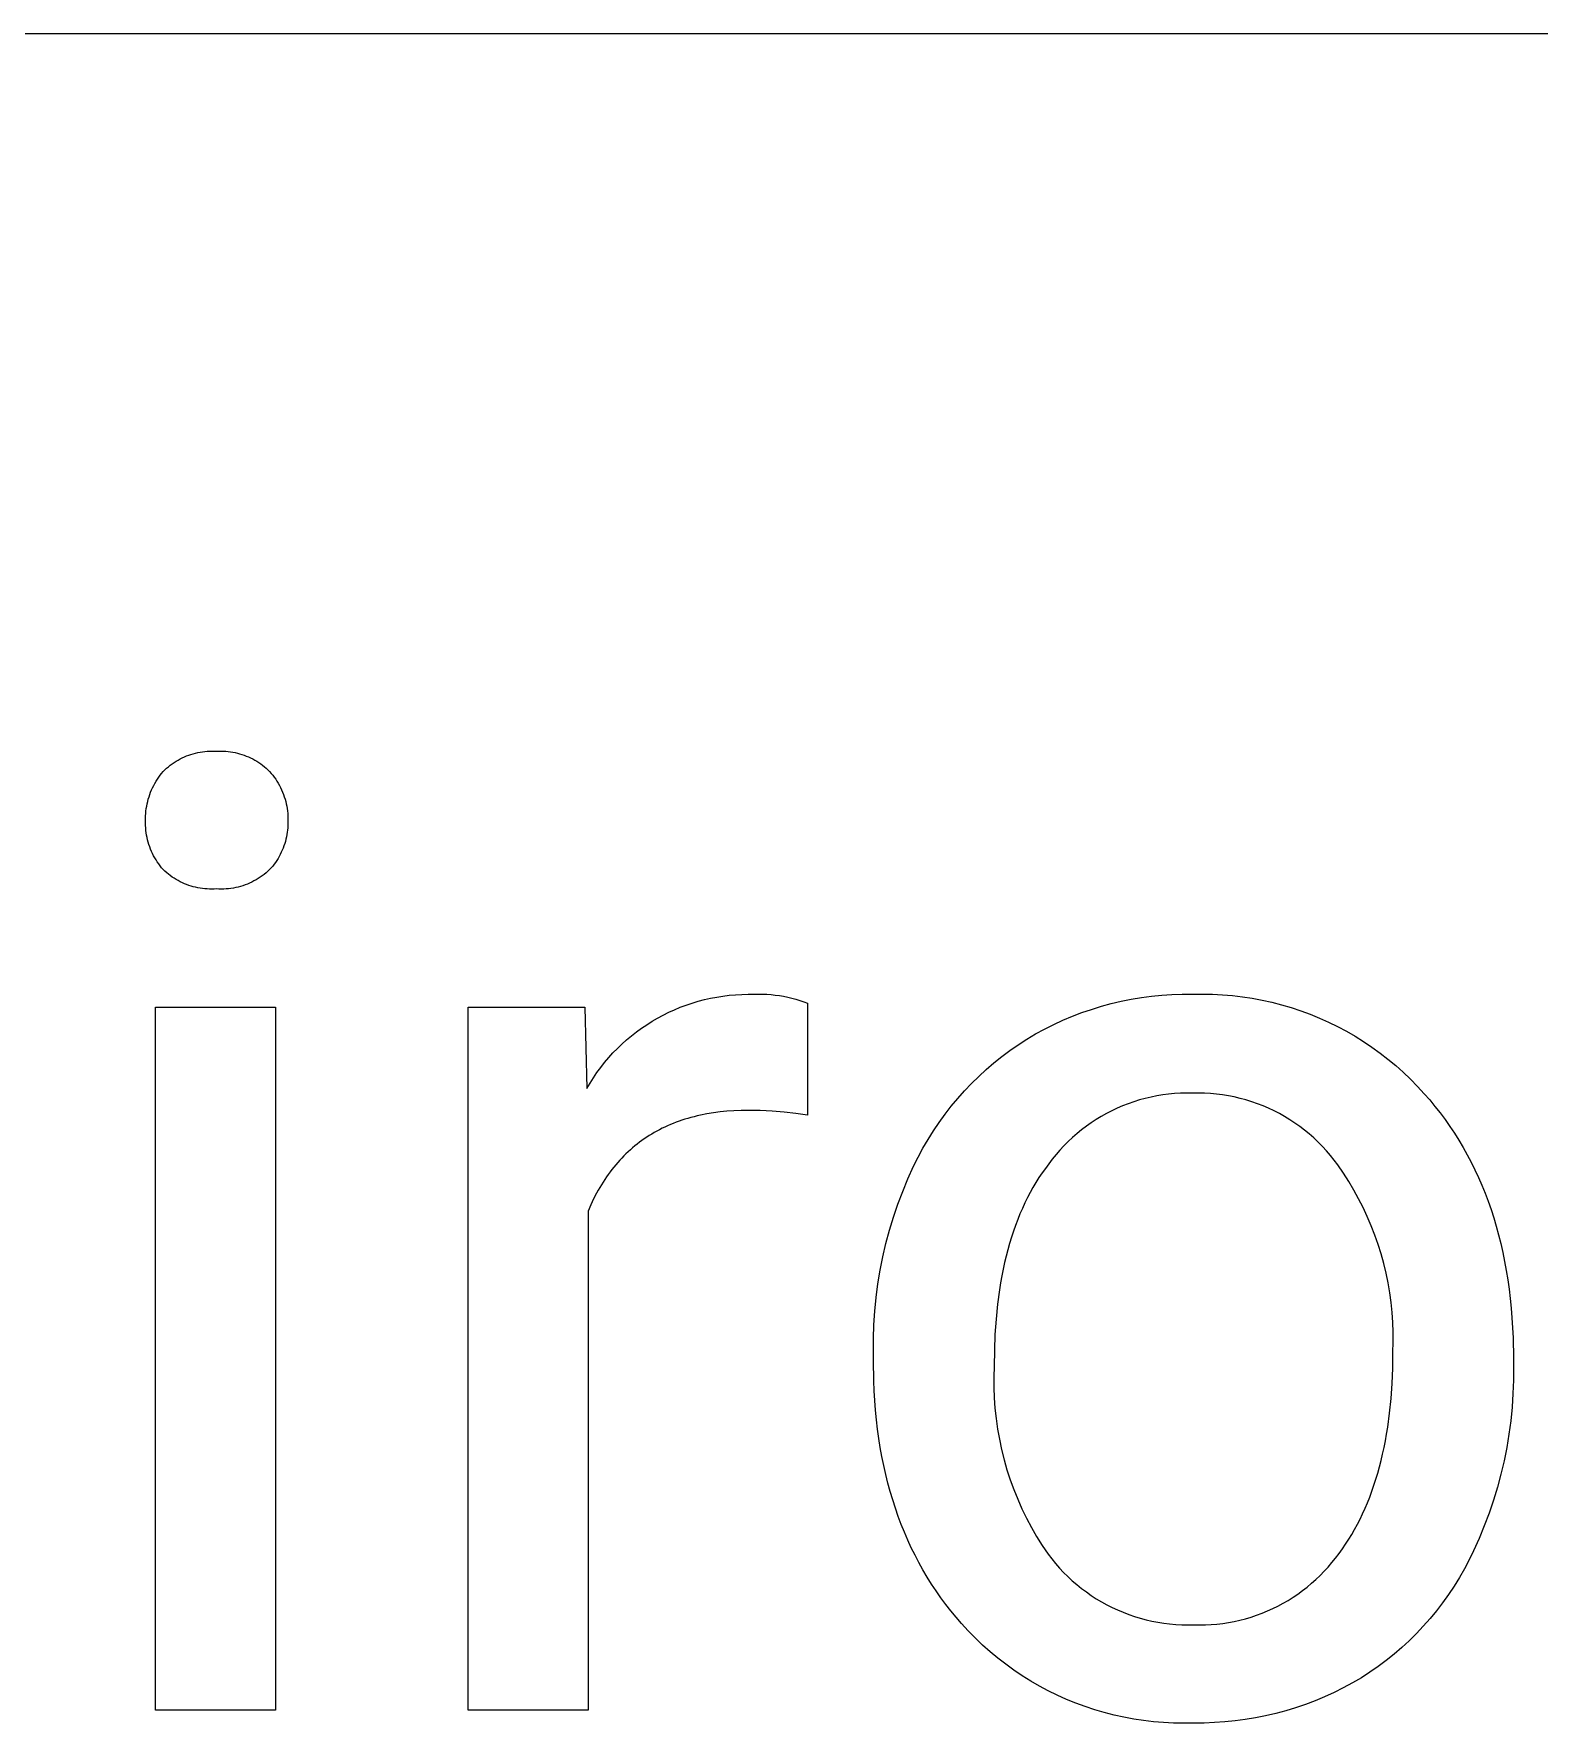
# Model space of a CAD drawing. Header units: millimetres. Extents: x 430 to 4403, y -1522 to 1254.
# Drawn here: x 3376.9 to 3436.8, y -1145.3 to -1078.1 of the extents above; entities that cross this region are included whole.
import ezdxf

# ---------------------------------------------------------------- set-up
doc = ezdxf.new("R2010")
doc.units = ezdxf.units.MM
doc.header["$MEASUREMENT"] = 0
doc.layers.add('Domyślny', color=7, linetype='Continuous', true_color=0x000000)

msp = doc.modelspace()

# ---------------------------------------------------------------- linework, layer by layer
at = {"layer": 'Domyślny', "color": 18, "lineweight": 15, "true_color": 0x000000}
for p, q in [((4399.218, -1078.095), (2901.531, -1078.095)), ((3382.957, -1106.822), (3383.044, -1106.789)), ((3383.044, -1106.789), (3383.133, -1106.759)), ((3383.133, -1106.759), (3383.222, -1106.731)), ((3383.222, -1106.731), (3383.313, -1106.707)), ((3383.313, -1106.707), (3383.404, -1106.686)), ((3383.404, -1106.686), (3383.495, -1106.668)), ((3383.495, -1106.668), (3383.588, -1106.654)), ((3383.588, -1106.654), (3383.68, -1106.642)), ((3383.68, -1106.642), (3383.773, -1106.634)), ((3383.773, -1106.634), (3383.867, -1106.629)), ((3383.867, -1106.629), (3383.96, -1106.627)), ((3383.96, -1106.627), (3384.054, -1106.628)), ((3384.054, -1106.628), (3384.147, -1106.632)), ((3384.147, -1106.632), (3384.24, -1106.628)), ((3384.24, -1106.628), (3384.334, -1106.627)), ((3384.334, -1106.627), (3384.427, -1106.629)), ((3384.427, -1106.629), (3384.52, -1106.635)), ((3384.52, -1106.635), (3384.613, -1106.643)), ((3384.613, -1106.643), (3384.706, -1106.655)), ((3384.706, -1106.655), (3384.798, -1106.67)), ((3384.798, -1106.67), (3384.89, -1106.688)), ((3384.89, -1106.688), (3384.981, -1106.709)), ((3384.981, -1106.709), (3385.071, -1106.733)), ((3385.071, -1106.733), (3385.161, -1106.76)), ((3385.161, -1106.76), (3385.249, -1106.791)), ((3385.249, -1106.791), (3385.336, -1106.824)), ((3381.968, -1107.514), (3382.03, -1107.439)), ((3382.03, -1107.439), (3382.097, -1107.374)), ((3382.097, -1107.374), (3382.166, -1107.311)), ((3382.166, -1107.311), (3382.237, -1107.25)), ((3382.237, -1107.25), (3382.31, -1107.192)), ((3382.31, -1107.192), (3382.385, -1107.136)), ((3382.385, -1107.136), (3382.462, -1107.083)), ((3382.462, -1107.083), (3382.54, -1107.032)), ((3382.54, -1107.032), (3382.621, -1106.985)), ((3382.621, -1106.985), (3382.703, -1106.94)), ((3382.703, -1106.94), (3382.786, -1106.898)), ((3382.786, -1106.898), (3382.871, -1106.858)), ((3382.871, -1106.858), (3382.957, -1106.822)), ((3385.336, -1106.824), (3385.422, -1106.86)), ((3385.422, -1106.86), (3385.507, -1106.899)), ((3385.507, -1106.899), (3385.591, -1106.941)), ((3385.591, -1106.941), (3385.673, -1106.986)), ((3385.673, -1106.986), (3385.753, -1107.034)), ((3385.753, -1107.034), (3385.832, -1107.084)), ((3385.832, -1107.084), (3385.909, -1107.137)), ((3385.909, -1107.137), (3385.984, -1107.193)), ((3385.984, -1107.193), (3386.057, -1107.251)), ((3386.057, -1107.251), (3386.128, -1107.311)), ((3386.128, -1107.311), (3386.197, -1107.374)), ((3386.197, -1107.374), (3386.264, -1107.439)), ((3386.264, -1107.439), (3386.328, -1107.513)), ((3381.568, -1108.173), (3381.609, -1108.085)), ((3381.609, -1108.085), (3381.652, -1107.999)), ((3381.652, -1107.999), (3381.698, -1107.914)), ((3381.698, -1107.914), (3381.746, -1107.83)), ((3381.746, -1107.83), (3381.798, -1107.748)), ((3381.798, -1107.748), (3381.852, -1107.668)), ((3381.852, -1107.668), (3381.909, -1107.59)), ((3381.909, -1107.59), (3381.968, -1107.514)), ((3386.328, -1107.513), (3386.389, -1107.588)), ((3386.389, -1107.588), (3386.447, -1107.666)), ((3386.447, -1107.666), (3386.503, -1107.746)), ((3386.503, -1107.746), (3386.556, -1107.827)), ((3386.556, -1107.827), (3386.607, -1107.91)), ((3386.607, -1107.91), (3386.654, -1107.995)), ((3386.654, -1107.995), (3386.698, -1108.082)), ((3386.698, -1108.082), (3386.74, -1108.169)), ((3381.358, -1108.915), (3381.373, -1108.82)), ((3381.373, -1108.82), (3381.392, -1108.725)), ((3381.392, -1108.725), (3381.413, -1108.631)), ((3381.413, -1108.631), (3381.438, -1108.537)), ((3381.438, -1108.537), (3381.466, -1108.445)), ((3381.466, -1108.445), (3381.497, -1108.353)), ((3381.497, -1108.353), (3381.531, -1108.263)), ((3381.531, -1108.263), (3381.568, -1108.173)), ((3386.74, -1108.169), (3386.778, -1108.259)), ((3386.778, -1108.259), (3386.814, -1108.349)), ((3386.814, -1108.349), (3386.846, -1108.441)), ((3386.846, -1108.441), (3386.875, -1108.534)), ((3386.875, -1108.534), (3386.901, -1108.627)), ((3386.901, -1108.627), (3386.924, -1108.722)), ((3386.924, -1108.722), (3386.944, -1108.817)), ((3386.944, -1108.817), (3386.96, -1108.913)), ((3381.328, -1109.301), (3381.331, -1109.204)), ((3381.329, -1109.398), (3381.328, -1109.301)), ((3381.328, -1109.494), (3381.329, -1109.398)), ((3381.33, -1109.59), (3381.328, -1109.494)), ((3381.331, -1109.204), (3381.336, -1109.108)), ((3381.336, -1109.108), (3381.345, -1109.011)), ((3381.345, -1109.011), (3381.358, -1108.915)), ((3386.96, -1108.913), (3386.973, -1109.009)), ((3386.973, -1109.009), (3386.982, -1109.106)), ((3386.982, -1109.106), (3386.989, -1109.203)), ((3386.989, -1109.203), (3386.992, -1109.3)), ((3386.992, -1109.49), (3386.99, -1109.583)), ((3386.992, -1109.3), (3386.992, -1109.398)), ((3386.992, -1109.398), (3386.992, -1109.49)), ((3381.335, -1109.686), (3381.33, -1109.59)), ((3381.343, -1109.782), (3381.335, -1109.686)), ((3381.355, -1109.877), (3381.343, -1109.782)), ((3381.37, -1109.972), (3381.355, -1109.877)), ((3381.389, -1110.067), (3381.37, -1109.972)), ((3381.41, -1110.161), (3381.389, -1110.067)), ((3381.435, -1110.254), (3381.41, -1110.161)), ((3386.913, -1110.131), (3386.889, -1110.221)), ((3386.933, -1110.041), (3386.913, -1110.131)), ((3386.951, -1109.95), (3386.933, -1110.041)), ((3386.965, -1109.859), (3386.951, -1109.95)), ((3386.977, -1109.767), (3386.965, -1109.859)), ((3386.985, -1109.675), (3386.977, -1109.767)), ((3386.99, -1109.583), (3386.985, -1109.675)), ((3381.463, -1110.346), (3381.435, -1110.254)), ((3381.494, -1110.437), (3381.463, -1110.346)), ((3381.528, -1110.527), (3381.494, -1110.437)), ((3381.565, -1110.615), (3381.528, -1110.527)), ((3381.606, -1110.703), (3381.565, -1110.615)), ((3381.649, -1110.789), (3381.606, -1110.703)), ((3381.695, -1110.873), (3381.649, -1110.789)), ((3386.642, -1110.818), (3386.596, -1110.898)), ((3386.686, -1110.737), (3386.642, -1110.818)), ((3386.727, -1110.654), (3386.686, -1110.737)), ((3386.765, -1110.57), (3386.727, -1110.654)), ((3386.801, -1110.484), (3386.765, -1110.57)), ((3386.833, -1110.397), (3386.801, -1110.484)), ((3386.862, -1110.31), (3386.833, -1110.397)), ((3386.889, -1110.221), (3386.862, -1110.31)), ((3381.744, -1110.956), (3381.695, -1110.873)), ((3381.796, -1111.037), (3381.744, -1110.956)), ((3381.851, -1111.116), (3381.796, -1111.037)), ((3381.908, -1111.194), (3381.851, -1111.116)), ((3381.968, -1111.269), (3381.908, -1111.194)), ((3382.03, -1111.342), (3381.968, -1111.269)), ((3382.098, -1111.406), (3382.03, -1111.342)), ((3382.168, -1111.467), (3382.098, -1111.406)), ((3382.24, -1111.526), (3382.168, -1111.467)), ((3386.12, -1111.471), (3386.045, -1111.532)), ((3386.193, -1111.408), (3386.12, -1111.471)), ((3386.264, -1111.342), (3386.193, -1111.408)), ((3386.325, -1111.273), (3386.264, -1111.342)), ((3386.384, -1111.202), (3386.325, -1111.273)), ((3386.441, -1111.129), (3386.384, -1111.202)), ((3386.495, -1111.054), (3386.441, -1111.129)), ((3386.547, -1110.977), (3386.495, -1111.054)), ((3386.596, -1110.898), (3386.547, -1110.977)), ((3382.313, -1111.582), (3382.24, -1111.526)), ((3382.389, -1111.636), (3382.313, -1111.582)), ((3382.466, -1111.687), (3382.389, -1111.636)), ((3382.546, -1111.735), (3382.466, -1111.687)), ((3382.626, -1111.781), (3382.546, -1111.735)), ((3382.708, -1111.824), (3382.626, -1111.781)), ((3382.792, -1111.864), (3382.708, -1111.824)), ((3382.877, -1111.902), (3382.792, -1111.864)), ((3382.963, -1111.936), (3382.877, -1111.902)), ((3383.05, -1111.968), (3382.963, -1111.936)), ((3383.138, -1111.997), (3383.05, -1111.968)), ((3383.228, -1112.022), (3383.138, -1111.997)), ((3383.318, -1112.045), (3383.228, -1112.022)), ((3383.408, -1112.065), (3383.318, -1112.045)), ((3383.5, -1112.081), (3383.408, -1112.065)), ((3383.591, -1112.095), (3383.5, -1112.081)), ((3383.684, -1112.105), (3383.591, -1112.095)), ((3383.776, -1112.112), (3383.684, -1112.105)), ((3383.869, -1112.116), (3383.776, -1112.112)), ((3383.962, -1112.117), (3383.869, -1112.116)), ((3384.054, -1112.115), (3383.962, -1112.117)), ((3384.147, -1112.11), (3384.054, -1112.115)), ((3384.243, -1112.115), (3384.147, -1112.11)), ((3384.34, -1112.117), (3384.243, -1112.115)), ((3384.437, -1112.115), (3384.34, -1112.117)), ((3384.533, -1112.11), (3384.437, -1112.115)), ((3384.629, -1112.102), (3384.533, -1112.11)), ((3384.725, -1112.09), (3384.629, -1112.102)), ((3384.821, -1112.075), (3384.725, -1112.09)), ((3384.916, -1112.057), (3384.821, -1112.075)), ((3385.01, -1112.035), (3384.916, -1112.057)), ((3385.103, -1112.01), (3385.01, -1112.035)), ((3385.196, -1111.982), (3385.103, -1112.01)), ((3385.287, -1111.951), (3385.196, -1111.982)), ((3385.377, -1111.916), (3385.287, -1111.951)), ((3385.466, -1111.879), (3385.377, -1111.916)), ((3385.554, -1111.838), (3385.466, -1111.879)), ((3385.64, -1111.794), (3385.554, -1111.838)), ((3385.724, -1111.748), (3385.64, -1111.794)), ((3385.807, -1111.698), (3385.724, -1111.748)), ((3385.888, -1111.645), (3385.807, -1111.698)), ((3385.968, -1111.59), (3385.888, -1111.645)), ((3386.045, -1111.532), (3385.968, -1111.59)), ((3381.726, -1144.775), (3381.726, -1116.82)), ((3381.726, -1116.82), (3386.502, -1116.82)), ((3386.502, -1116.82), (3386.502, -1144.775)), ((3394.154, -1144.774), (3394.154, -1116.818)), ((3394.154, -1116.818), (3398.798, -1116.818)), ((3398.798, -1116.818), (3398.878, -1120.047)), ((3402.367, -1116.915), (3402.598, -1116.819)), ((3402.598, -1116.819), (3402.833, -1116.73)), ((3402.833, -1116.73), (3403.071, -1116.65)), ((3403.071, -1116.65), (3403.312, -1116.578)), ((3403.312, -1116.578), (3403.554, -1116.514)), ((3403.554, -1116.514), (3403.799, -1116.458)), ((3403.799, -1116.458), (3404.046, -1116.41)), ((3404.046, -1116.41), (3404.294, -1116.371)), ((3404.294, -1116.371), (3404.543, -1116.341)), ((3404.543, -1116.341), (3404.793, -1116.318)), ((3404.793, -1116.318), (3405.044, -1116.305)), ((3405.044, -1116.305), (3405.295, -1116.299)), ((3405.295, -1116.299), (3405.546, -1116.302)), ((3405.546, -1116.302), (3405.712, -1116.297)), ((3405.712, -1116.297), (3405.878, -1116.297)), ((3405.878, -1116.297), (3406.045, -1116.302)), ((3406.045, -1116.302), (3406.211, -1116.313)), ((3406.211, -1116.313), (3406.376, -1116.33)), ((3406.376, -1116.33), (3406.541, -1116.352)), ((3406.541, -1116.352), (3406.705, -1116.38)), ((3406.705, -1116.38), (3406.869, -1116.413)), ((3406.869, -1116.413), (3407.03, -1116.451)), ((3407.03, -1116.451), (3407.191, -1116.496)), ((3407.191, -1116.496), (3407.35, -1116.545)), ((3407.35, -1116.545), (3407.507, -1116.6)), ((3407.507, -1116.6), (3407.662, -1116.66)), ((3407.662, -1116.66), (3407.662, -1121.105)), ((3418.958, -1116.9), (3419.347, -1116.78)), ((3419.347, -1116.78), (3419.74, -1116.674)), ((3419.74, -1116.674), (3420.136, -1116.58)), ((3420.136, -1116.58), (3420.535, -1116.5)), ((3420.535, -1116.5), (3420.936, -1116.433)), ((3420.936, -1116.433), (3421.34, -1116.38)), ((3421.34, -1116.38), (3421.745, -1116.34)), ((3421.745, -1116.34), (3422.151, -1116.313)), ((3422.151, -1116.313), (3422.558, -1116.3)), ((3422.558, -1116.3), (3422.964, -1116.301)), ((3422.964, -1116.301), (3423.363, -1116.293)), ((3423.363, -1116.293), (3423.762, -1116.299)), ((3423.762, -1116.299), (3424.16, -1116.319)), ((3424.16, -1116.319), (3424.557, -1116.352)), ((3424.557, -1116.352), (3424.953, -1116.398)), ((3424.953, -1116.398), (3425.348, -1116.458)), ((3425.348, -1116.458), (3425.74, -1116.531)), ((3425.74, -1116.531), (3426.129, -1116.617)), ((3426.129, -1116.617), (3426.515, -1116.717)), ((3426.515, -1116.717), (3426.897, -1116.83)), ((3426.897, -1116.83), (3427.276, -1116.955)), ((3401.055, -1117.651), (3401.263, -1117.51)), ((3401.263, -1117.51), (3401.476, -1117.376)), ((3401.476, -1117.376), (3401.692, -1117.25)), ((3401.692, -1117.25), (3401.913, -1117.13)), ((3401.913, -1117.13), (3402.138, -1117.019)), ((3402.138, -1117.019), (3402.367, -1116.915)), ((3417.084, -1117.687), (3417.448, -1117.505)), ((3417.448, -1117.505), (3417.818, -1117.335)), ((3417.818, -1117.335), (3418.193, -1117.177)), ((3418.193, -1117.177), (3418.573, -1117.032)), ((3418.573, -1117.032), (3418.958, -1116.9)), ((3427.276, -1116.955), (3427.65, -1117.094)), ((3427.65, -1117.094), (3428.019, -1117.245)), ((3428.019, -1117.245), (3428.383, -1117.408)), ((3428.383, -1117.408), (3428.741, -1117.584)), ((3400.276, -1118.283), (3400.462, -1118.115)), ((3400.462, -1118.115), (3400.655, -1117.954)), ((3400.655, -1117.954), (3400.853, -1117.799)), ((3400.853, -1117.799), (3401.055, -1117.651)), ((3416.037, -1118.307), (3416.376, -1118.087)), ((3416.376, -1118.087), (3416.727, -1117.881)), ((3416.727, -1117.881), (3417.084, -1117.687)), ((3428.741, -1117.584), (3429.092, -1117.771)), ((3429.092, -1117.771), (3429.438, -1117.971)), ((3429.438, -1117.971), (3429.776, -1118.182)), ((3429.776, -1118.182), (3430.107, -1118.404)), ((3399.588, -1119.014), (3399.751, -1118.822)), ((3399.751, -1118.822), (3399.92, -1118.636)), ((3399.92, -1118.636), (3400.095, -1118.457)), ((3400.095, -1118.457), (3400.276, -1118.283)), ((3415.069, -1119.032), (3415.384, -1118.779)), ((3415.384, -1118.779), (3415.707, -1118.538)), ((3415.707, -1118.538), (3416.037, -1118.307)), ((3430.107, -1118.404), (3430.43, -1118.638)), ((3430.43, -1118.638), (3430.745, -1118.882)), ((3430.745, -1118.882), (3431.051, -1119.137)), ((3399.141, -1119.619), (3399.283, -1119.412)), ((3399.283, -1119.412), (3399.432, -1119.21)), ((3399.432, -1119.21), (3399.588, -1119.014)), ((3414.178, -1119.85), (3414.466, -1119.568)), ((3414.466, -1119.568), (3414.763, -1119.295)), ((3414.763, -1119.295), (3415.069, -1119.032)), ((3431.051, -1119.137), (3431.349, -1119.403)), ((3431.349, -1119.403), (3431.638, -1119.678)), ((3398.878, -1120.047), (3399.006, -1119.831)), ((3399.006, -1119.831), (3399.141, -1119.619)), ((3413.632, -1120.444), (3413.9, -1120.142)), ((3413.9, -1120.142), (3414.178, -1119.85)), ((3422.255, -1120.249), (3422.019, -1120.272)), ((3422.491, -1120.235), (3422.255, -1120.249)), ((3422.728, -1120.228), (3422.491, -1120.235)), ((3422.964, -1120.23), (3422.728, -1120.228)), ((3423.204, -1120.228), (3422.964, -1120.23)), ((3423.444, -1120.233), (3423.204, -1120.228)), ((3423.683, -1120.247), (3423.444, -1120.233)), ((3423.922, -1120.269), (3423.683, -1120.247)), ((3431.638, -1119.678), (3431.917, -1119.963)), ((3431.917, -1119.963), (3432.186, -1120.257)), ((3405.307, -1120.92), (3405.016, -1120.924)), ((3405.78, -1120.926), (3405.307, -1120.92)), ((3413.127, -1121.073), (3413.374, -1120.754)), ((3413.374, -1120.754), (3413.632, -1120.444)), ((3419.973, -1120.834), (3419.759, -1120.935)), ((3420.191, -1120.74), (3419.973, -1120.834)), ((3420.411, -1120.654), (3420.191, -1120.74)), ((3420.635, -1120.576), (3420.411, -1120.654)), ((3420.861, -1120.506), (3420.635, -1120.576)), ((3421.089, -1120.443), (3420.861, -1120.506)), ((3421.319, -1120.388), (3421.089, -1120.443)), ((3421.551, -1120.341), (3421.319, -1120.388)), ((3421.785, -1120.302), (3421.551, -1120.341)), ((3422.019, -1120.272), (3421.785, -1120.302)), ((3424.16, -1120.3), (3423.922, -1120.269)), ((3424.396, -1120.339), (3424.16, -1120.3)), ((3424.631, -1120.386), (3424.396, -1120.339)), ((3424.865, -1120.441), (3424.631, -1120.386)), ((3425.096, -1120.504), (3424.865, -1120.441)), ((3425.325, -1120.576), (3425.096, -1120.504)), ((3425.551, -1120.655), (3425.325, -1120.576)), ((3425.774, -1120.742), (3425.551, -1120.655)), ((3425.994, -1120.837), (3425.774, -1120.742)), ((3426.211, -1120.939), (3425.994, -1120.837)), ((3432.186, -1120.257), (3432.403, -1120.506)), ((3432.403, -1120.506), (3432.614, -1120.761)), ((3432.614, -1120.761), (3432.818, -1121.02)), ((3401.985, -1121.581), (3401.877, -1121.633)), ((3402.094, -1121.531), (3401.985, -1121.581)), ((3402.205, -1121.483), (3402.094, -1121.531)), ((3402.317, -1121.437), (3402.205, -1121.483)), ((3402.431, -1121.393), (3402.317, -1121.437)), ((3402.546, -1121.351), (3402.431, -1121.393)), ((3402.663, -1121.311), (3402.546, -1121.351)), ((3402.781, -1121.273), (3402.663, -1121.311)), ((3402.901, -1121.237), (3402.781, -1121.273)), ((3403.022, -1121.203), (3402.901, -1121.237)), ((3403.144, -1121.17), (3403.022, -1121.203)), ((3403.269, -1121.14), (3403.144, -1121.17)), ((3403.394, -1121.112), (3403.269, -1121.14)), ((3403.65, -1121.061), (3403.394, -1121.112)), ((3403.911, -1121.018), (3403.65, -1121.061)), ((3404.179, -1120.982), (3403.911, -1121.018)), ((3404.452, -1120.955), (3404.179, -1120.982)), ((3404.731, -1120.935), (3404.452, -1120.955)), ((3405.016, -1120.924), (3404.731, -1120.935)), ((3406.253, -1120.948), (3405.78, -1120.926)), ((3406.724, -1120.985), (3406.253, -1120.948)), ((3407.194, -1121.037), (3406.724, -1120.985)), ((3407.662, -1121.105), (3407.194, -1121.037)), ((3412.664, -1121.734), (3412.89, -1121.399)), ((3412.89, -1121.399), (3413.127, -1121.073)), ((3418.748, -1121.547), (3418.56, -1121.69)), ((3418.942, -1121.411), (3418.748, -1121.547)), ((3419.14, -1121.281), (3418.942, -1121.411)), ((3419.342, -1121.159), (3419.14, -1121.281)), ((3419.549, -1121.043), (3419.342, -1121.159)), ((3419.759, -1120.935), (3419.549, -1121.043)), ((3426.424, -1121.049), (3426.211, -1120.939)), ((3426.633, -1121.166), (3426.424, -1121.049)), ((3426.838, -1121.291), (3426.633, -1121.166)), ((3427.038, -1121.423), (3426.838, -1121.291)), ((3427.234, -1121.561), (3427.038, -1121.423)), ((3427.425, -1121.706), (3427.234, -1121.561)), ((3432.818, -1121.02), (3433.014, -1121.285)), ((3433.014, -1121.285), (3433.204, -1121.555)), ((3433.204, -1121.555), (3433.388, -1121.83)), ((3400.88, -1122.26), (3400.788, -1122.333)), ((3400.973, -1122.188), (3400.88, -1122.26)), ((3401.067, -1122.119), (3400.973, -1122.188)), ((3401.163, -1122.051), (3401.067, -1122.119)), ((3401.261, -1121.986), (3401.163, -1122.051)), ((3401.36, -1121.922), (3401.261, -1121.986)), ((3401.46, -1121.86), (3401.36, -1121.922)), ((3401.562, -1121.801), (3401.46, -1121.86)), ((3401.666, -1121.743), (3401.562, -1121.801)), ((3401.77, -1121.687), (3401.666, -1121.743)), ((3401.877, -1121.633), (3401.77, -1121.687)), ((3412.247, -1122.424), (3412.45, -1122.075)), ((3412.45, -1122.075), (3412.664, -1121.734)), ((3418.025, -1122.156), (3417.857, -1122.324)), ((3418.197, -1121.995), (3418.025, -1122.156)), ((3418.376, -1121.839), (3418.197, -1121.995)), ((3418.56, -1121.69), (3418.376, -1121.839)), ((3427.61, -1121.858), (3427.425, -1121.706)), ((3427.791, -1122.016), (3427.61, -1121.858)), ((3427.965, -1122.181), (3427.791, -1122.016)), ((3428.134, -1122.351), (3427.965, -1122.181)), ((3433.388, -1121.83), (3433.564, -1122.11)), ((3433.564, -1122.11), (3433.733, -1122.395)), ((3400.189, -1122.902), (3400.11, -1122.991)), ((3400.27, -1122.814), (3400.189, -1122.902)), ((3400.353, -1122.729), (3400.27, -1122.814)), ((3400.437, -1122.646), (3400.353, -1122.729)), ((3400.523, -1122.565), (3400.437, -1122.646)), ((3400.61, -1122.486), (3400.523, -1122.565)), ((3400.698, -1122.408), (3400.61, -1122.486)), ((3400.788, -1122.333), (3400.698, -1122.408)), ((3411.878, -1123.141), (3412.056, -1122.78)), ((3412.056, -1122.78), (3412.247, -1122.424)), ((3417.392, -1122.86), (3417.249, -1123.048)), ((3417.541, -1122.676), (3417.392, -1122.86)), ((3417.696, -1122.497), (3417.541, -1122.676)), ((3417.857, -1122.324), (3417.696, -1122.497)), ((3428.296, -1122.527), (3428.134, -1122.351)), ((3428.453, -1122.709), (3428.296, -1122.527)), ((3428.603, -1122.896), (3428.453, -1122.709)), ((3428.746, -1123.088), (3428.603, -1122.896)), ((3433.733, -1122.395), (3433.896, -1122.686)), ((3433.896, -1122.686), (3434.052, -1122.981)), ((3399.663, -1123.566), (3399.594, -1123.669)), ((3399.734, -1123.465), (3399.663, -1123.566)), ((3399.806, -1123.366), (3399.734, -1123.465)), ((3399.88, -1123.27), (3399.806, -1123.366)), ((3399.955, -1123.175), (3399.88, -1123.27)), ((3400.031, -1123.082), (3399.955, -1123.175)), ((3400.11, -1122.991), (3400.031, -1123.082)), ((3411.652, -1123.637), (3411.878, -1123.141)), ((3416.862, -1123.595), (3416.742, -1123.786)), ((3416.987, -1123.408), (3416.862, -1123.595)), ((3417.116, -1123.226), (3416.987, -1123.408)), ((3417.249, -1123.048), (3417.116, -1123.226)), ((3428.971, -1123.414), (3428.746, -1123.088)), ((3429.184, -1123.747), (3428.971, -1123.414)), ((3434.052, -1122.981), (3434.201, -1123.281)), ((3434.201, -1123.281), (3434.343, -1123.587)), ((3434.343, -1123.587), (3434.478, -1123.898)), ((3399.27, -1124.212), (3399.151, -1124.443)), ((3399.332, -1124.099), (3399.27, -1124.212)), ((3399.395, -1123.989), (3399.332, -1124.099)), ((3399.46, -1123.88), (3399.395, -1123.989)), ((3399.526, -1123.774), (3399.46, -1123.88)), ((3399.594, -1123.669), (3399.526, -1123.774)), ((3411.25, -1124.651), (3411.442, -1124.141)), ((3411.442, -1124.141), (3411.652, -1123.637)), ((3416.513, -1124.184), (3416.405, -1124.39)), ((3416.625, -1123.983), (3416.513, -1124.184)), ((3416.742, -1123.786), (3416.625, -1123.983)), ((3429.386, -1124.087), (3429.184, -1123.747)), ((3429.577, -1124.433), (3429.386, -1124.087)), ((3434.478, -1123.898), (3434.606, -1124.214)), ((3434.606, -1124.214), (3434.727, -1124.535)), ((3399.038, -1124.682), (3398.93, -1124.928)), ((3398.93, -1124.928), (3398.93, -1144.774)), ((3399.151, -1124.443), (3399.038, -1124.682)), ((3411.074, -1125.167), (3411.25, -1124.651)), ((3416.202, -1124.817), (3416.107, -1125.038)), ((3416.302, -1124.601), (3416.202, -1124.817)), ((3416.405, -1124.39), (3416.302, -1124.601)), ((3429.756, -1124.786), (3429.577, -1124.433)), ((3429.923, -1125.144), (3429.756, -1124.786)), ((3434.727, -1124.535), (3434.842, -1124.861)), ((3434.842, -1124.861), (3434.949, -1125.192)), ((3410.915, -1125.689), (3411.074, -1125.167)), ((3415.929, -1125.493), (3415.846, -1125.728)), ((3416.016, -1125.263), (3415.929, -1125.493)), ((3416.107, -1125.038), (3416.016, -1125.263)), ((3430.079, -1125.508), (3429.923, -1125.144)), ((3430.222, -1125.877), (3430.079, -1125.508)), ((3434.949, -1125.192), (3435.05, -1125.529)), ((3435.05, -1125.529), (3435.144, -1125.87)), ((3410.65, -1126.746), (3410.774, -1126.215)), ((3410.774, -1126.215), (3410.915, -1125.689)), ((3415.693, -1126.212), (3415.623, -1126.462)), ((3415.768, -1125.968), (3415.693, -1126.212)), ((3415.846, -1125.728), (3415.768, -1125.968)), ((3430.352, -1126.25), (3430.222, -1125.877)), ((3430.471, -1126.628), (3430.352, -1126.25)), ((3435.144, -1125.87), (3435.231, -1126.217)), ((3435.231, -1126.217), (3435.311, -1126.568)), ((3410.543, -1127.281), (3410.65, -1126.746)), ((3415.558, -1126.716), (3415.496, -1126.975)), ((3415.623, -1126.462), (3415.558, -1126.716)), ((3430.576, -1127.009), (3430.471, -1126.628)), ((3435.311, -1126.568), (3435.384, -1126.925)), ((3435.384, -1126.925), (3435.45, -1127.287)), ((3410.454, -1127.819), (3410.543, -1127.281)), ((3415.386, -1127.507), (3415.337, -1127.781)), ((3415.439, -1127.239), (3415.386, -1127.507)), ((3415.496, -1126.975), (3415.439, -1127.239)), ((3430.669, -1127.393), (3430.576, -1127.009)), ((3430.749, -1127.781), (3430.669, -1127.393)), ((3435.45, -1127.287), (3435.509, -1127.654)), ((3410.383, -1128.36), (3410.454, -1127.819)), ((3415.292, -1128.059), (3415.215, -1128.63)), ((3415.337, -1127.781), (3415.292, -1128.059)), ((3430.816, -1128.171), (3430.749, -1127.781)), ((3430.87, -1128.563), (3430.816, -1128.171)), ((3435.509, -1127.654), (3435.561, -1128.026)), ((3435.561, -1128.026), (3435.606, -1128.404)), ((3410.294, -1129.446), (3410.33, -1128.902)), ((3410.33, -1128.902), (3410.383, -1128.36)), ((3415.215, -1128.63), (3415.156, -1129.22)), ((3430.911, -1128.956), (3430.87, -1128.563)), ((3430.938, -1129.351), (3430.911, -1128.956)), ((3435.606, -1128.404), (3435.645, -1128.786)), ((3435.645, -1128.786), (3435.676, -1129.174)), ((3410.276, -1129.991), (3410.294, -1129.446)), ((3415.156, -1129.22), (3415.113, -1129.829)), ((3430.953, -1129.746), (3430.938, -1129.351)), ((3435.676, -1129.174), (3435.7, -1129.566)), ((3435.7, -1129.566), (3435.718, -1129.964)), ((3410.277, -1130.537), (3410.276, -1129.991)), ((3415.113, -1129.829), (3415.088, -1130.458)), ((3430.942, -1130.537), (3430.954, -1130.141)), ((3430.954, -1130.141), (3430.953, -1129.746)), ((3435.718, -1129.964), (3435.732, -1130.775)), ((3410.277, -1130.867), (3410.277, -1130.537)), ((3410.29, -1131.673), (3410.277, -1130.867)), ((3415.088, -1130.458), (3415.079, -1131.106)), ((3430.934, -1131.17), (3430.942, -1130.537)), ((3435.732, -1130.775), (3435.732, -1131.106)), ((3410.307, -1132.069), (3410.29, -1131.673)), ((3415.079, -1131.106), (3415.066, -1131.522)), ((3415.066, -1131.522), (3415.066, -1131.938)), ((3430.909, -1131.786), (3430.934, -1131.17)), ((3435.732, -1131.646), (3435.714, -1132.186)), ((3435.732, -1131.106), (3435.732, -1131.646)), ((3410.331, -1132.459), (3410.307, -1132.069)), ((3415.066, -1131.938), (3415.082, -1132.353)), ((3430.867, -1132.383), (3430.909, -1131.786)), ((3435.714, -1132.186), (3435.678, -1132.725)), ((3410.362, -1132.844), (3410.331, -1132.459)), ((3410.4, -1133.224), (3410.362, -1132.844)), ((3415.082, -1132.353), (3415.111, -1132.768)), ((3415.111, -1132.768), (3415.155, -1133.182)), ((3430.733, -1133.525), (3430.808, -1132.963)), ((3430.808, -1132.963), (3430.867, -1132.383)), ((3435.678, -1132.725), (3435.625, -1133.263)), ((3410.444, -1133.599), (3410.4, -1133.224)), ((3410.495, -1133.969), (3410.444, -1133.599)), ((3415.155, -1133.182), (3415.214, -1133.594)), ((3415.214, -1133.594), (3415.287, -1134.004)), ((3430.689, -1133.8), (3430.733, -1133.525)), ((3435.625, -1133.263), (3435.554, -1133.799)), ((3410.553, -1134.333), (3410.495, -1133.969)), ((3410.618, -1134.693), (3410.553, -1134.333)), ((3415.287, -1134.004), (3415.373, -1134.411)), ((3430.532, -1134.596), (3430.589, -1134.335)), ((3430.589, -1134.335), (3430.641, -1134.069)), ((3430.641, -1134.069), (3430.689, -1133.8)), ((3435.466, -1134.332), (3435.36, -1134.862)), ((3435.554, -1133.799), (3435.466, -1134.332)), ((3410.69, -1135.048), (3410.618, -1134.693)), ((3415.373, -1134.411), (3415.474, -1134.814)), ((3415.474, -1134.814), (3415.589, -1135.214)), ((3430.406, -1135.104), (3430.471, -1134.852)), ((3430.471, -1134.852), (3430.532, -1134.596)), ((3435.36, -1134.862), (3435.237, -1135.388)), ((3410.769, -1135.397), (3410.69, -1135.048)), ((3410.854, -1135.742), (3410.769, -1135.397)), ((3415.589, -1135.214), (3415.718, -1135.61)), ((3415.718, -1135.61), (3415.86, -1136.001)), ((3430.187, -1135.834), (3430.264, -1135.595)), ((3430.264, -1135.595), (3430.337, -1135.352)), ((3430.337, -1135.352), (3430.406, -1135.104)), ((3435.237, -1135.388), (3435.097, -1135.91)), ((3410.946, -1136.081), (3410.854, -1135.742)), ((3411.046, -1136.416), (3410.946, -1136.081)), ((3415.86, -1136.001), (3416.016, -1136.387)), ((3429.929, -1136.525), (3430.019, -1136.299)), ((3430.019, -1136.299), (3430.105, -1136.069)), ((3430.105, -1136.069), (3430.187, -1135.834)), ((3435.097, -1135.91), (3434.94, -1136.427)), ((3411.152, -1136.745), (3411.046, -1136.416)), ((3411.264, -1137.069), (3411.152, -1136.745)), ((3416.016, -1136.387), (3416.185, -1136.767)), ((3416.185, -1136.767), (3416.367, -1137.141)), ((3429.634, -1137.175), (3429.737, -1136.963)), ((3429.737, -1136.963), (3429.835, -1136.746)), ((3429.835, -1136.746), (3429.929, -1136.525)), ((3434.766, -1136.939), (3434.575, -1137.444)), ((3434.94, -1136.427), (3434.766, -1136.939)), ((3411.384, -1137.389), (3411.264, -1137.069)), ((3411.511, -1137.703), (3411.384, -1137.389)), ((3411.644, -1138.012), (3411.511, -1137.703)), ((3416.367, -1137.141), (3416.562, -1137.509)), ((3416.562, -1137.509), (3416.77, -1137.869)), ((3429.301, -1137.787), (3429.416, -1137.587)), ((3429.416, -1137.587), (3429.527, -1137.384)), ((3429.527, -1137.384), (3429.634, -1137.175)), ((3434.575, -1137.444), (3434.368, -1137.943)), ((3411.785, -1138.316), (3411.644, -1138.012)), ((3411.932, -1138.615), (3411.785, -1138.316)), ((3416.77, -1137.869), (3416.99, -1138.222)), ((3416.99, -1138.222), (3417.223, -1138.567)), ((3428.799, -1138.541), (3428.931, -1138.359)), ((3428.931, -1138.359), (3429.059, -1138.173)), ((3429.059, -1138.173), (3429.182, -1137.982)), ((3429.182, -1137.982), (3429.301, -1137.787)), ((3434.368, -1137.943), (3434.144, -1138.435)), ((3412.086, -1138.91), (3411.932, -1138.615)), ((3412.247, -1139.199), (3412.086, -1138.91)), ((3417.223, -1138.567), (3417.368, -1138.758)), ((3417.368, -1138.758), (3417.52, -1138.943)), ((3417.52, -1138.943), (3417.678, -1139.123)), ((3428.366, -1139.083), (3428.516, -1138.907)), ((3428.516, -1138.907), (3428.661, -1138.726)), ((3428.661, -1138.726), (3428.799, -1138.541)), ((3433.969, -1138.797), (3433.782, -1139.153)), ((3434.144, -1138.435), (3433.969, -1138.797)), ((3412.415, -1139.483), (3412.247, -1139.199)), ((3412.59, -1139.762), (3412.415, -1139.483)), ((3417.678, -1139.123), (3417.842, -1139.297)), ((3417.842, -1139.297), (3418.012, -1139.465)), ((3418.012, -1139.465), (3418.187, -1139.628)), ((3418.187, -1139.628), (3418.369, -1139.784)), ((3427.53, -1139.88), (3427.707, -1139.732)), ((3427.707, -1139.732), (3427.88, -1139.578)), ((3427.88, -1139.578), (3428.048, -1139.419)), ((3428.048, -1139.419), (3428.21, -1139.253)), ((3428.21, -1139.253), (3428.366, -1139.083)), ((3433.583, -1139.503), (3433.372, -1139.845)), ((3433.782, -1139.153), (3433.583, -1139.503)), ((3412.771, -1140.036), (3412.59, -1139.762)), ((3412.96, -1140.306), (3412.771, -1140.036)), ((3413.155, -1140.57), (3412.96, -1140.306)), ((3418.369, -1139.784), (3418.555, -1139.934)), ((3418.555, -1139.934), (3418.747, -1140.077)), ((3418.747, -1140.077), (3418.943, -1140.214)), ((3418.943, -1140.214), (3419.144, -1140.344)), ((3419.144, -1140.344), (3419.35, -1140.467)), ((3426.571, -1140.525), (3426.771, -1140.409)), ((3426.771, -1140.409), (3426.967, -1140.286)), ((3426.967, -1140.286), (3427.159, -1140.157)), ((3427.159, -1140.157), (3427.347, -1140.022)), ((3427.347, -1140.022), (3427.53, -1139.88)), ((3433.15, -1140.18), (3432.916, -1140.507)), ((3433.372, -1139.845), (3433.15, -1140.18)), ((3413.357, -1140.829), (3413.155, -1140.57)), ((3413.567, -1141.083), (3413.357, -1140.829)), ((3419.35, -1140.467), (3419.559, -1140.582)), ((3419.559, -1140.582), (3419.773, -1140.691)), ((3419.773, -1140.691), (3419.99, -1140.792)), ((3419.99, -1140.792), (3420.21, -1140.885)), ((3420.21, -1140.885), (3420.433, -1140.971)), ((3420.433, -1140.971), (3420.66, -1141.049)), ((3420.66, -1141.049), (3420.889, -1141.119)), ((3425.077, -1141.139), (3425.298, -1141.073)), ((3425.298, -1141.073), (3425.518, -1141)), ((3425.518, -1141), (3425.735, -1140.919)), ((3425.735, -1140.919), (3425.949, -1140.831)), ((3425.949, -1140.831), (3426.16, -1140.736)), ((3426.16, -1140.736), (3426.367, -1140.634)), ((3426.367, -1140.634), (3426.571, -1140.525)), ((3432.671, -1140.826), (3432.416, -1141.136)), ((3432.916, -1140.507), (3432.671, -1140.826)), ((3413.783, -1141.333), (3413.567, -1141.083)), ((3414.052, -1141.627), (3413.783, -1141.333)), ((3414.332, -1141.912), (3414.052, -1141.627)), ((3420.889, -1141.119), (3421.12, -1141.181)), ((3421.12, -1141.181), (3421.353, -1141.235)), ((3421.353, -1141.235), (3421.588, -1141.281)), ((3421.588, -1141.281), (3421.824, -1141.319)), ((3421.824, -1141.319), (3422.061, -1141.349)), ((3422.061, -1141.349), (3422.3, -1141.37)), ((3422.3, -1141.37), (3422.539, -1141.384)), ((3422.539, -1141.384), (3422.778, -1141.389)), ((3422.778, -1141.389), (3423.017, -1141.386)), ((3423.017, -1141.386), (3423.249, -1141.389)), ((3423.249, -1141.389), (3423.48, -1141.385)), ((3423.48, -1141.385), (3423.711, -1141.373)), ((3423.711, -1141.373), (3423.941, -1141.353)), ((3423.941, -1141.353), (3424.171, -1141.326)), ((3424.171, -1141.326), (3424.4, -1141.29)), ((3424.4, -1141.29), (3424.627, -1141.247)), ((3424.627, -1141.247), (3424.853, -1141.197)), ((3424.853, -1141.197), (3425.077, -1141.139)), ((3431.874, -1141.73), (3431.588, -1142.013)), ((3432.15, -1141.438), (3431.874, -1141.73)), ((3432.416, -1141.136), (3432.15, -1141.438)), ((3414.621, -1142.188), (3414.332, -1141.912)), ((3414.919, -1142.453), (3414.621, -1142.188)), ((3431.292, -1142.285), (3430.988, -1142.548)), ((3431.588, -1142.013), (3431.292, -1142.285)), ((3415.226, -1142.708), (3414.919, -1142.453)), ((3415.541, -1142.953), (3415.226, -1142.708)), ((3415.865, -1143.187), (3415.541, -1142.953)), ((3430.353, -1143.041), (3430.023, -1143.271)), ((3430.674, -1142.8), (3430.353, -1143.041)), ((3430.988, -1142.548), (3430.674, -1142.8)), ((3416.197, -1143.409), (3415.865, -1143.187)), ((3416.535, -1143.62), (3416.197, -1143.409)), ((3416.881, -1143.82), (3416.535, -1143.62)), ((3429.33, -1143.696), (3428.967, -1143.891)), ((3429.685, -1143.489), (3429.33, -1143.696)), ((3430.023, -1143.271), (3429.685, -1143.489)), ((3417.233, -1144.008), (3416.881, -1143.82)), ((3417.592, -1144.184), (3417.233, -1144.008)), ((3417.956, -1144.347), (3417.592, -1144.184)), ((3418.326, -1144.498), (3417.956, -1144.347)), ((3427.844, -1144.403), (3427.459, -1144.549)), ((3428.224, -1144.245), (3427.844, -1144.403)), ((3428.599, -1144.074), (3428.224, -1144.245)), ((3428.967, -1143.891), (3428.599, -1144.074)), ((3386.502, -1144.775), (3381.726, -1144.775)), ((3398.93, -1144.774), (3394.154, -1144.774)), ((3418.7, -1144.636), (3418.326, -1144.498)), ((3419.079, -1144.762), (3418.7, -1144.636)), ((3419.462, -1144.874), (3419.079, -1144.762)), ((3419.849, -1144.974), (3419.462, -1144.874)), ((3420.239, -1145.06), (3419.849, -1144.974)), ((3420.631, -1145.133), (3420.239, -1145.06)), ((3425.475, -1145.085), (3425.069, -1145.152)), ((3425.878, -1145.004), (3425.475, -1145.085)), ((3426.279, -1144.91), (3425.878, -1145.004)), ((3426.676, -1144.802), (3426.279, -1144.91)), ((3427.07, -1144.682), (3426.676, -1144.802)), ((3427.459, -1144.549), (3427.07, -1144.682)), ((3421.026, -1145.193), (3420.631, -1145.133)), ((3421.422, -1145.239), (3421.026, -1145.193)), ((3421.82, -1145.272), (3421.422, -1145.239)), ((3422.219, -1145.291), (3421.82, -1145.272)), ((3422.618, -1145.296), (3422.219, -1145.291)), ((3423.017, -1145.288), (3422.618, -1145.296)), ((3423.429, -1145.288), (3423.017, -1145.288)), ((3423.84, -1145.274), (3423.429, -1145.288)), ((3424.251, -1145.247), (3423.84, -1145.274)), ((3424.661, -1145.206), (3424.251, -1145.247)), ((3425.069, -1145.152), (3424.661, -1145.206))]:
    msp.add_line(p, q, dxfattribs=at)

doc.saveas('drawing.dxf')
